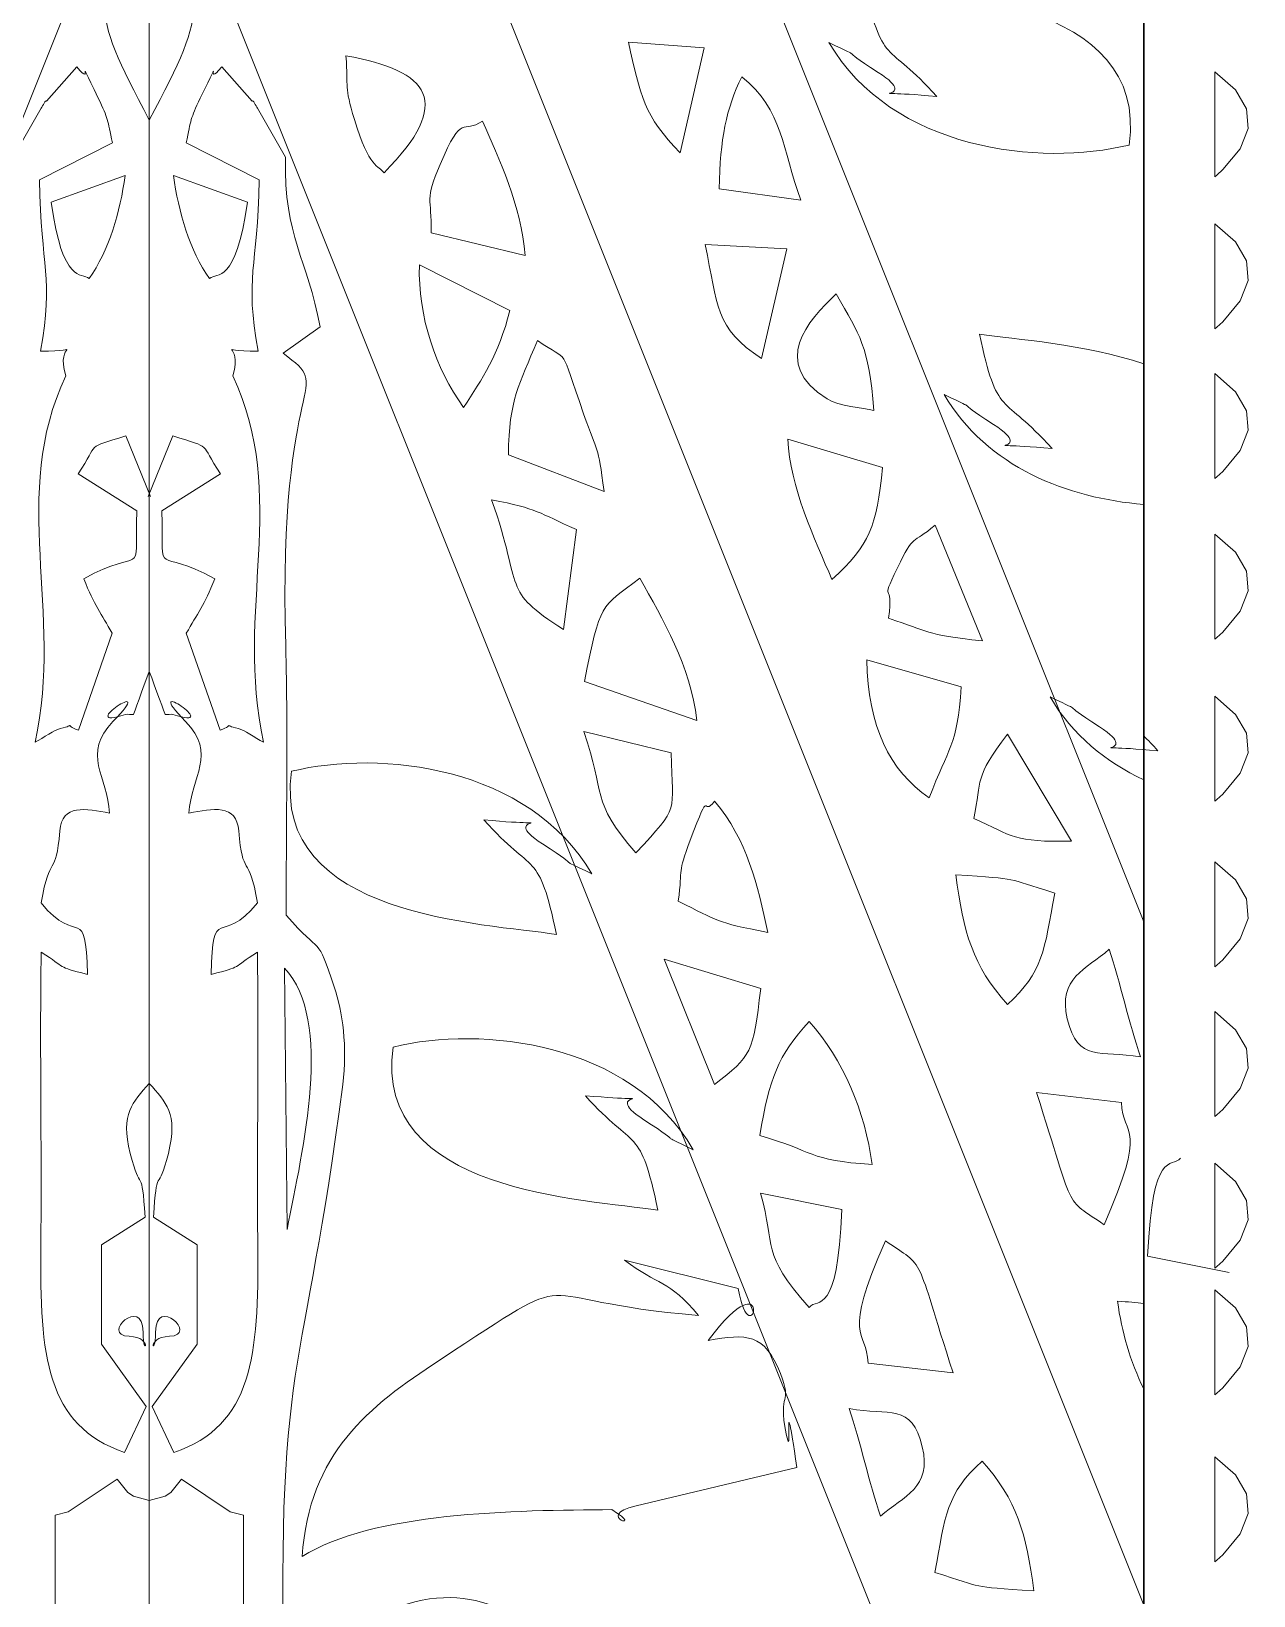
# Model space of a CAD drawing. Header units: inches. Extents: x 249 to 1192, y -18 to 440.
# Drawn here: x 613.251 to 613.974, y 264.683 to 265.608 of the extents above; entities that cross this region are included whole.
import ezdxf

# ---------------------------------------------------------------- set-up
doc = ezdxf.new("R2010")
doc.units = ezdxf.units.IN
doc.header["$MEASUREMENT"] = 0
doc.layers.add('ACP', color=15, linetype='Continuous', lineweight=15)
doc.layers.add('KACA', color=141, linetype='Continuous', lineweight=30)
doc.layers.add('KOLOM', color=5, linetype='Continuous')

# ---------------------------------------------------------------- blocks, each defined once
blk = doc.blocks.new('GORGA')
blk.add_lwpolyline([(366.59218, 151.19092), (367.59218, 151.19092), (367.59218, 149.19092), (366.59218, 149.19092)], close=True)
blk.add_lwpolyline([(366.59218, 151.19092), (367.59218, 151.19092), (367.59218, 149.19092), (366.59218, 149.19092)], close=True)
at = {"lineweight": 9}
for points in [[(367.55009, 150.12735), (367.53787, 150.11659), (367.53129, 150.10542), (367.53036, 150.09384), (367.53505, 150.08185), (367.54539, 150.06945), (367.54885, 150.06629), (367.55009, 150.06527), (367.55009, 150.06593), (367.55009, 150.07493), (367.55009, 150.10769), (367.55009, 150.12162), (367.55009, 150.12735)], [(367.55009, 150.12735), (367.53787, 150.11659), (367.53129, 150.10542), (367.53036, 150.09384), (367.53505, 150.08185), (367.54539, 150.06945), (367.54885, 150.06629), (367.55009, 150.06527), (367.55009, 150.06593), (367.55009, 150.07493), (367.55009, 150.10769), (367.55009, 150.12162), (367.55009, 150.12735)], [(367.55009, 150.03748), (367.53787, 150.02672), (367.53129, 150.01555), (367.53036, 150.00397), (367.53505, 149.99198), (367.54539, 149.97958), (367.54885, 149.97642), (367.55009, 149.97541), (367.55009, 149.97606), (367.55009, 149.98507), (367.55009, 150.01783), (367.55009, 150.03175), (367.55009, 150.03748)], [(367.55009, 150.03748), (367.53787, 150.02672), (367.53129, 150.01555), (367.53036, 150.00397), (367.53505, 149.99198), (367.54539, 149.97958), (367.54885, 149.97642), (367.55009, 149.97541), (367.55009, 149.97606), (367.55009, 149.98507), (367.55009, 150.01783), (367.55009, 150.03175), (367.55009, 150.03748)], [(367.55009, 149.94885), (367.53787, 149.93809), (367.53129, 149.92692), (367.53036, 149.91534), (367.53505, 149.90335), (367.54539, 149.89095), (367.54885, 149.88779), (367.55009, 149.88677), (367.55009, 149.88742), (367.55009, 149.89643), (367.55009, 149.92919), (367.55009, 149.94312), (367.55009, 149.94885)], [(367.55009, 149.94885), (367.53787, 149.93809), (367.53129, 149.92692), (367.53036, 149.91534), (367.53505, 149.90335), (367.54539, 149.89095), (367.54885, 149.88779), (367.55009, 149.88677), (367.55009, 149.88742), (367.55009, 149.89643), (367.55009, 149.92919), (367.55009, 149.94312), (367.55009, 149.94885)], [(367.55009, 149.85398), (367.53787, 149.84321), (367.53129, 149.83204), (367.53036, 149.82046), (367.53505, 149.80847), (367.54539, 149.79608), (367.54885, 149.79291), (367.55009, 149.7919), (367.55009, 149.79255), (367.55009, 149.80156), (367.55009, 149.83432), (367.55009, 149.84824), (367.55009, 149.85398)], [(367.55009, 149.85398), (367.53787, 149.84321), (367.53129, 149.83204), (367.53036, 149.82046), (367.53505, 149.80847), (367.54539, 149.79608), (367.54885, 149.79291), (367.55009, 149.7919), (367.55009, 149.79255), (367.55009, 149.80156), (367.55009, 149.83432), (367.55009, 149.84824), (367.55009, 149.85398)], [(367.55009, 149.75817), (367.53787, 149.74741), (367.53129, 149.73624), (367.53036, 149.72466), (367.53505, 149.71267), (367.54539, 149.70027), (367.54885, 149.69711), (367.55009, 149.69609), (367.55009, 149.69674), (367.55009, 149.70575), (367.55009, 149.73851), (367.55009, 149.75244), (367.55009, 149.75817)], [(367.55009, 149.75817), (367.53787, 149.74741), (367.53129, 149.73624), (367.53036, 149.72466), (367.53505, 149.71267), (367.54539, 149.70027), (367.54885, 149.69711), (367.55009, 149.69609), (367.55009, 149.69674), (367.55009, 149.70575), (367.55009, 149.73851), (367.55009, 149.75244), (367.55009, 149.75817)], [(367.55009, 149.66026), (367.53787, 149.6495), (367.53129, 149.63833), (367.53036, 149.62675), (367.53505, 149.61476), (367.54539, 149.60236), (367.54885, 149.5992), (367.55009, 149.59819), (367.55009, 149.59884), (367.55009, 149.60785), (367.55009, 149.64061), (367.55009, 149.65453), (367.55009, 149.66026)], [(367.55009, 149.66026), (367.53787, 149.6495), (367.53129, 149.63833), (367.53036, 149.62675), (367.53505, 149.61476), (367.54539, 149.60236), (367.54885, 149.5992), (367.55009, 149.59819), (367.55009, 149.59884), (367.55009, 149.60785), (367.55009, 149.64061), (367.55009, 149.65453), (367.55009, 149.66026)], [(367.55009, 149.57171), (367.53787, 149.56095), (367.53129, 149.54978), (367.53036, 149.5382), (367.53505, 149.52621), (367.54539, 149.51381), (367.54885, 149.51065), (367.55009, 149.50963), (367.55009, 149.51029), (367.55009, 149.5193), (367.55009, 149.55205), (367.55009, 149.56598), (367.55009, 149.57171)], [(367.55009, 149.57171), (367.53787, 149.56095), (367.53129, 149.54978), (367.53036, 149.5382), (367.53505, 149.52621), (367.54539, 149.51381), (367.54885, 149.51065), (367.55009, 149.50963), (367.55009, 149.51029), (367.55009, 149.5193), (367.55009, 149.55205), (367.55009, 149.56598), (367.55009, 149.57171)], [(367.55009, 149.48199), (367.53787, 149.47123), (367.53129, 149.46006), (367.53036, 149.44848), (367.53505, 149.43649), (367.54539, 149.42409), (367.54885, 149.42093), (367.55009, 149.41991), (367.55009, 149.42056), (367.55009, 149.42957), (367.55009, 149.46233), (367.55009, 149.47625), (367.55009, 149.48199)], [(367.55009, 149.48199), (367.53787, 149.47123), (367.53129, 149.46006), (367.53036, 149.44848), (367.53505, 149.43649), (367.54539, 149.42409), (367.54885, 149.42093), (367.55009, 149.41991), (367.55009, 149.42056), (367.55009, 149.42957), (367.55009, 149.46233), (367.55009, 149.47625), (367.55009, 149.48199)], [(367.55009, 149.40722), (367.53787, 149.39646), (367.53129, 149.38529), (367.53036, 149.37371), (367.53505, 149.36172), (367.54539, 149.34932), (367.54885, 149.34616), (367.55009, 149.34514), (367.55009, 149.34579), (367.55009, 149.3548), (367.55009, 149.38756), (367.55009, 149.40149), (367.55009, 149.40722)], [(367.55009, 149.40722), (367.53787, 149.39646), (367.53129, 149.38529), (367.53036, 149.37371), (367.53505, 149.36172), (367.54539, 149.34932), (367.54885, 149.34616), (367.55009, 149.34514), (367.55009, 149.34579), (367.55009, 149.3548), (367.55009, 149.38756), (367.55009, 149.40149), (367.55009, 149.40722)], [(367.55009, 149.30852), (367.53787, 149.29776), (367.53129, 149.28659), (367.53036, 149.27501), (367.53505, 149.26302), (367.54539, 149.25062), (367.54885, 149.24746), (367.55009, 149.24645), (367.55009, 149.2471), (367.55009, 149.25611), (367.55009, 149.28887), (367.55009, 149.30279), (367.55009, 149.30852)], [(367.55009, 149.30852), (367.53787, 149.29776), (367.53129, 149.28659), (367.53036, 149.27501), (367.53505, 149.26302), (367.54539, 149.25062), (367.54885, 149.24746), (367.55009, 149.24645), (367.55009, 149.2471), (367.55009, 149.25611), (367.55009, 149.28887), (367.55009, 149.30279), (367.55009, 149.30852)]]:
    blk.add_lwpolyline(points, close=True, dxfattribs=at)
blk = doc.blocks.new('GOTGAA')
for points in [[(0.01962, 2.46158), (1.01962, -0.03842), (0.01962, -0.03842), (0.01962, 2.46158)], [(0.01962, 2.05769), (0.79807, 0.11158), (0.01962, 0.11158)], [(0.08363, 1.87646), (0.10008, 1.8475)], [(0.02208, 1.22081), (0.04798, 1.20439), (0.04798, 1.14568), (0.0214, 1.10887), (0.03423, 1.08164)], [(0.01962, 1.05329), (0.02902, 1.05597), (0.0324, 1.05805), (0.03859, 1.06599), (0.06753, 1.04652), (0.07531, 1.0446)], [(0.07531, 1.0446), (0.07531, 0.846)]]:
    blk.add_lwpolyline(points)
for points in [[(0.01962, 2.00413), (0.05351, 1.93943), (0.05606, 1.93837), (0.01962, 1.86946)], [(0.01962, 1.86946), (0.05606, 1.93837), (0.05351, 1.93943), (0.01962, 2.00413)], [(0.06246, 1.90084), (0.05113, 1.88713), (0.0649, 1.91341), (0.04978, 1.88234)], [(0.04978, 1.88234), (0.0649, 1.91341), (0.05113, 1.88713), (0.06246, 1.90084)], [(0.08039, 1.88067), (0.08039, 1.88067), (0.06246, 1.90084), (0.06246, 1.90084)], [(0.06246, 1.90084), (0.06246, 1.90084), (0.08039, 1.88067), (0.08039, 1.88067)], [(0.04978, 1.88234), (0.04372, 1.86989), (0.04449, 1.86997), (0.04139, 1.8559)], [(0.04139, 1.8559), (0.04449, 1.86997), (0.04372, 1.86989), (0.04978, 1.88234)], [(0.08363, 1.87646), (0.0825, 1.87782), (0.08091, 1.88183), (0.08039, 1.88067)], [(0.08039, 1.88067), (0.08091, 1.88183), (0.0825, 1.87782), (0.08363, 1.87646)], [(0.04139, 1.8559), (0.04139, 1.8559), (0.08452, 1.83416), (0.08452, 1.83416)], [(0.08452, 1.83416), (0.08452, 1.83416), (0.04139, 1.8559), (0.04139, 1.8559)], [(0.05521, 1.77579), (0.04359, 1.79183), (0.03679, 1.8154), (0.03391, 1.8366)], [(0.03391, 1.8366), (0.03391, 1.8366), (0.07774, 1.82094), (0.07774, 1.82094)], [(0.07774, 1.82094), (0.07774, 1.82094), (0.03391, 1.8366), (0.03391, 1.8366)], [(0.03391, 1.8366), (0.03679, 1.8154), (0.04359, 1.79183), (0.05521, 1.77579)], [(0.08452, 1.83416), (0.08381, 1.78106), (0.0759, 1.77752), (0.08394, 1.73274)], [(0.08394, 1.73274), (0.0759, 1.77752), (0.08381, 1.78106), (0.08452, 1.83416)], [(0.07774, 1.82094), (0.07059, 1.77151), (0.05975, 1.77956), (0.05521, 1.77579)], [(0.05521, 1.77579), (0.05975, 1.77956), (0.07059, 1.77151), (0.07774, 1.82094)], [(0.08394, 1.73274), (0.05568, 1.73268), (0.07587, 1.73974), (0.06897, 1.71821)], [(0.06897, 1.71821), (0.07587, 1.73974), (0.05568, 1.73268), (0.08394, 1.73274)], [(0.06897, 1.71821), (0.10256, 1.64716), (0.07006, 1.57951), (0.08715, 1.50155)], [(0.08715, 1.50155), (0.07006, 1.57951), (0.10256, 1.64716), (0.06897, 1.71821)], [(0.03346, 1.68282), (0.03346, 1.68282), (0.01897, 1.64685), (0.01897, 1.64685)], [(0.01897, 1.64685), (0.01897, 1.64685), (0.03346, 1.68282), (0.03346, 1.68282)], [(0.06169, 1.66023), (0.04872, 1.67971), (0.05805, 1.67489), (0.03346, 1.68282)], [(0.03346, 1.68282), (0.05805, 1.67489), (0.04872, 1.67971), (0.06169, 1.66023)], [(0.02709, 1.63849), (0.02709, 1.63849), (0.06169, 1.66023), (0.06169, 1.66023)], [(0.06169, 1.66023), (0.06169, 1.66023), (0.02709, 1.63849), (0.02709, 1.63849)], [(0.05832, 1.59819), (0.02294, 1.61847), (0.02762, 1.59528), (0.02709, 1.63849)], [(0.02709, 1.63849), (0.02762, 1.59528), (0.02294, 1.61847), (0.05832, 1.59819)], [(0.04149, 1.56601), (0.04814, 1.5776), (0.0521, 1.58255), (0.05832, 1.59819)], [(0.05832, 1.59819), (0.0521, 1.58255), (0.04814, 1.5776), (0.04149, 1.56601)], [(0.06155, 1.50874), (0.06155, 1.50874), (0.04149, 1.56601), (0.04149, 1.56601)], [(0.04149, 1.56601), (0.04149, 1.56601), (0.06155, 1.50874), (0.06155, 1.50874)], [(0.03363, 1.51803), (0.06529, 1.50767), (0.01259, 1.54286), (0.04109, 1.51388)], [(0.04109, 1.51388), (0.01259, 1.54286), (0.06529, 1.50767), (0.03363, 1.51803)], [(0.01962, 1.54345), (0.02315, 1.53392), (0.02904, 1.51797), (0.02904, 1.51797)], [(0.02904, 1.51797), (0.02904, 1.51797), (0.02315, 1.53392), (0.01962, 1.54345)], [(0.02904, 1.51797), (0.02982, 1.51786), (0.03273, 1.51832), (0.03363, 1.51803)], [(0.03363, 1.51803), (0.03273, 1.51832), (0.02982, 1.51786), (0.02904, 1.51797)], [(0.04109, 1.51388), (0.05977, 1.49487), (0.04441, 1.48116), (0.04306, 1.45977)], [(0.04306, 1.45977), (0.04441, 1.48116), (0.05977, 1.49487), (0.04109, 1.51388)], [(0.07235, 1.50966), (0.0618, 1.51212), (0.07132, 1.51234), (0.06155, 1.50874)], [(0.06155, 1.50874), (0.07132, 1.51234), (0.0618, 1.51212), (0.07235, 1.50966)], [(0.08715, 1.50155), (0.08228, 1.50426), (0.07541, 1.50895), (0.07235, 1.50966)], [(0.07235, 1.50966), (0.07541, 1.50895), (0.08228, 1.50426), (0.08715, 1.50155)], [(0.04306, 1.45977), (0.05721, 1.4622), (0.07127, 1.46549), (0.07253, 1.44916)], [(0.07253, 1.44916), (0.07127, 1.46549), (0.05721, 1.4622), (0.04306, 1.45977)], [(0.07253, 1.44916), (0.07469, 1.42118), (0.07854, 1.43648), (0.08357, 1.40658)], [(0.08357, 1.40658), (0.07854, 1.43648), (0.07469, 1.42118), (0.07253, 1.44916)], [(0.08357, 1.40658), (0.06204, 1.37993), (0.05717, 1.40766), (0.05622, 1.36434)], [(0.05622, 1.36434), (0.05717, 1.40766), (0.06204, 1.37993), (0.08357, 1.40658)], [(0.05622, 1.36434), (0.07529, 1.36922), (0.068, 1.3677), (0.08355, 1.3775)], [(0.08355, 1.3775), (0.068, 1.3677), (0.07529, 1.36922), (0.05622, 1.36434)], [(0.08355, 1.3775), (0.08443, 1.31982), (0.08318, 1.26154), (0.08376, 1.20375)], [(0.08376, 1.20375), (0.08318, 1.26154), (0.08443, 1.31982), (0.08355, 1.3775)], [(0.03089, 1.25849), (0.03682, 1.28245), (0.02947, 1.28853), (0.01962, 1.29989)], [(0.01962, 1.29989), (0.02947, 1.28853), (0.03682, 1.28245), (0.03089, 1.25849)], [(0.02208, 1.22081), (0.02401, 1.25197), (0.02487, 1.23416), (0.03089, 1.25849)], [(0.03089, 1.25849), (0.02487, 1.23416), (0.02401, 1.25197), (0.02208, 1.22081)], [(0.08376, 1.20375), (0.08441, 1.13864), (0.08076, 1.09788), (0.03423, 1.08164)], [(0.03423, 1.08164), (0.08076, 1.09788), (0.08441, 1.13864), (0.08376, 1.20375)], [(0.02334, 1.15293), (0.02325, 1.17483), (0.04916, 1.151), (0.03149, 1.15038)], [(0.03149, 1.15038), (0.01669, 1.14986), (0.02341, 1.13642), (0.02334, 1.15293)]]:
    blk.add_open_spline(points, degree=3)
blk = doc.blocks.new('tampak depan')
at = {"layer": 'ACP'}
for points in [[(699.59869, 339.50677), (699.01064, 340.97691), (699.59869, 340.97691)], [(699.01064, 340.97691), (699.59869, 339.50677)], [(699.59869, 338.47691), (699.01064, 338.47691), (699.01064, 340.97691)], [(699.59869, 339.91066), (699.23219, 340.82691), (699.59869, 340.82691)], [(699.01064, 340.57302), (699.59869, 339.10289)], [(699.07465, 340.39179), (699.09109, 340.36283)], [(699.0131, 339.73614), (699.039, 339.71972), (699.039, 339.66101), (699.01242, 339.6242), (699.02524, 339.59697)], [(699.01064, 339.56863), (699.02004, 339.5713), (699.02342, 339.57338), (699.02961, 339.58132), (699.05854, 339.56185), (699.06632, 339.55993)], [(699.06632, 339.55993), (699.06632, 339.36133)]]:
    blk.add_lwpolyline(points, dxfattribs=at)
for points in [[(699.01064, 340.51946), (699.04453, 340.45476), (699.04708, 340.4537), (699.01064, 340.3848)], [(699.01064, 340.3848), (699.04708, 340.4537), (699.04453, 340.45476), (699.01064, 340.51946)], [(699.05347, 340.41618), (699.04215, 340.40246), (699.05591, 340.42874), (699.04079, 340.39767)], [(699.04079, 340.39767), (699.05591, 340.42874), (699.04215, 340.40246), (699.05347, 340.41618)], [(699.32452, 340.36542), (699.30345, 340.38684), (699.30078, 340.39958), (699.29403, 340.43085)], [(699.29403, 340.43085), (699.29403, 340.43085), (699.33878, 340.42754), (699.33878, 340.42754)], [(699.33878, 340.42754), (699.33878, 340.42754), (699.29403, 340.43085), (699.29403, 340.43085)], [(699.29403, 340.43085), (699.30078, 340.39958), (699.30345, 340.38684), (699.32452, 340.36542)], [(699.33878, 340.42754), (699.33878, 340.42754), (699.32452, 340.36542), (699.32452, 340.36542)], [(699.32452, 340.36542), (699.32452, 340.36542), (699.33878, 340.42754), (699.33878, 340.42754)], [(699.13193, 340.38508), (699.12574, 340.40572), (699.12835, 340.40266), (699.12694, 340.42275)], [(699.12694, 340.42275), (699.12835, 340.40266), (699.12574, 340.40572), (699.13193, 340.38508)], [(699.12694, 340.42275), (699.17667, 340.41401), (699.19089, 340.39538), (699.14945, 340.35361)], [(699.14945, 340.35361), (699.19089, 340.39538), (699.17667, 340.41401), (699.12694, 340.42275)], [(699.07141, 340.396), (699.07141, 340.396), (699.05347, 340.41618), (699.05347, 340.41618)], [(699.05347, 340.41618), (699.05347, 340.41618), (699.07141, 340.396), (699.07141, 340.396)], [(699.34762, 340.34416), (699.34827, 340.37389), (699.35167, 340.39111), (699.36102, 340.41034)], [(699.36102, 340.41034), (699.35167, 340.39111), (699.34827, 340.37389), (699.34762, 340.34416)], [(699.36102, 340.41034), (699.38555, 340.39053), (699.38477, 340.36781), (699.396, 340.33743)], [(699.396, 340.33743), (699.38477, 340.36781), (699.38555, 340.39053), (699.36102, 340.41034)], [(699.04079, 340.39767), (699.03474, 340.38522), (699.0355, 340.3853), (699.03241, 340.37123)], [(699.03241, 340.37123), (699.0355, 340.3853), (699.03474, 340.38522), (699.04079, 340.39767)], [(699.07465, 340.39179), (699.07352, 340.39315), (699.07193, 340.39716), (699.07141, 340.396)], [(699.07141, 340.396), (699.07193, 340.39716), (699.07352, 340.39315), (699.07465, 340.39179)], [(699.14945, 340.35361), (699.14618, 340.35801), (699.14069, 340.35587), (699.13193, 340.38508)], [(699.13193, 340.38508), (699.14069, 340.35587), (699.14618, 340.35801), (699.14945, 340.35361)], [(699.18262, 340.35851), (699.19593, 340.38983), (699.19565, 340.37637), (699.20774, 340.38406)], [(699.20774, 340.38406), (699.19565, 340.37637), (699.19593, 340.38983), (699.18262, 340.35851)], [(699.20774, 340.38406), (699.21746, 340.36207), (699.23053, 340.33426), (699.23298, 340.30476)], [(699.23298, 340.30476), (699.23053, 340.33426), (699.21746, 340.36207), (699.20774, 340.38406)], [(699.03241, 340.37123), (699.03241, 340.37123), (699.07554, 340.34949), (699.07554, 340.34949)], [(699.07554, 340.34949), (699.07554, 340.34949), (699.03241, 340.37123), (699.03241, 340.37123)], [(699.11166, 340.26253), (699.10421, 340.30321), (699.09023, 340.31494), (699.09109, 340.36283)], [(699.09109, 340.36283), (699.09023, 340.31494), (699.10421, 340.30321), (699.11166, 340.26253)], [(699.17734, 340.31813), (699.17763, 340.33975), (699.17339, 340.33681), (699.18262, 340.35851)], [(699.18262, 340.35851), (699.17339, 340.33681), (699.17763, 340.33975), (699.17734, 340.31813)], [(699.04622, 340.29112), (699.03461, 340.30716), (699.02781, 340.33073), (699.02493, 340.35194)], [(699.02493, 340.35194), (699.02493, 340.35194), (699.06876, 340.33627), (699.06876, 340.33627)], [(699.06876, 340.33627), (699.06876, 340.33627), (699.02493, 340.35194), (699.02493, 340.35194)], [(699.02493, 340.35194), (699.02781, 340.33073), (699.03461, 340.30716), (699.04622, 340.29112)], [(699.07554, 340.34949), (699.07482, 340.29639), (699.06692, 340.29286), (699.07496, 340.24807)], [(699.07496, 340.24807), (699.06692, 340.29286), (699.07482, 340.29639), (699.07554, 340.34949)], [(699.396, 340.33743), (699.396, 340.33743), (699.34762, 340.34416), (699.34762, 340.34416)], [(699.34762, 340.34416), (699.34762, 340.34416), (699.396, 340.33743), (699.396, 340.33743)], [(699.06876, 340.33627), (699.06161, 340.28685), (699.05077, 340.29489), (699.04622, 340.29112)], [(699.04622, 340.29112), (699.05077, 340.29489), (699.06161, 340.28685), (699.06876, 340.33627)], [(699.23298, 340.30476), (699.23298, 340.30476), (699.17734, 340.31813), (699.17734, 340.31813)], [(699.17734, 340.31813), (699.17734, 340.31813), (699.23298, 340.30476), (699.23298, 340.30476)], [(699.37276, 340.24376), (699.34495, 340.26167), (699.3468, 340.27536), (699.33935, 340.31117)], [(699.33935, 340.31117), (699.33935, 340.31117), (699.38769, 340.30873), (699.38769, 340.30873)], [(699.38769, 340.30873), (699.38769, 340.30873), (699.33935, 340.31117), (699.33935, 340.31117)], [(699.33935, 340.31117), (699.3468, 340.27536), (699.34495, 340.26167), (699.37276, 340.24376)], [(699.38769, 340.30873), (699.38769, 340.30873), (699.37276, 340.24376), (699.37276, 340.24376)], [(699.37276, 340.24376), (699.37276, 340.24376), (699.38769, 340.30873), (699.38769, 340.30873)], [(699.19651, 340.21481), (699.17978, 340.23826), (699.16956, 340.26833), (699.17034, 340.29925)], [(699.17034, 340.29925), (699.16956, 340.26833), (699.17978, 340.23826), (699.19651, 340.21481)], [(699.17034, 340.29925), (699.17034, 340.29925), (699.22386, 340.27213), (699.22386, 340.27213)], [(699.22386, 340.27213), (699.22386, 340.27213), (699.17034, 340.29925), (699.17034, 340.29925)], [(699.41142, 340.21992), (699.37766, 340.2411), (699.40002, 340.26626), (699.41691, 340.28197)], [(699.41691, 340.28197), (699.40002, 340.26626), (699.37766, 340.2411), (699.41142, 340.21992)], [(699.41691, 340.28197), (699.43113, 340.25702), (699.43574, 340.25197), (699.4392, 340.21309)], [(699.4392, 340.21309), (699.43574, 340.25197), (699.43113, 340.25702), (699.41691, 340.28197)], [(699.22386, 340.27213), (699.21706, 340.24563), (699.20768, 340.23217), (699.19651, 340.21481)], [(699.19651, 340.21481), (699.20768, 340.23217), (699.21706, 340.24563), (699.22386, 340.27213)], [(699.08973, 340.24687), (699.08973, 340.24687), (699.11166, 340.26253), (699.11166, 340.26253)], [(699.11166, 340.26253), (699.11166, 340.26253), (699.08973, 340.24687), (699.08973, 340.24687)], [(699.07496, 340.24807), (699.04669, 340.24802), (699.06689, 340.25507), (699.05998, 340.23354)], [(699.05998, 340.23354), (699.06689, 340.25507), (699.04669, 340.24802), (699.07496, 340.24807)], [(699.22302, 340.18681), (699.22338, 340.22013), (699.22933, 340.22802), (699.24019, 340.25441)], [(699.24019, 340.25441), (699.22933, 340.22802), (699.22338, 340.22013), (699.22302, 340.18681)], [(699.24019, 340.25441), (699.25999, 340.24054), (699.25265, 340.25347), (699.26748, 340.21112)], [(699.26748, 340.21112), (699.25265, 340.25347), (699.25999, 340.24054), (699.24019, 340.25441)], [(699.09129, 340.0741), (699.08664, 340.24169), (699.12192, 340.22348), (699.08973, 340.24687)], [(699.08973, 340.24687), (699.12192, 340.22348), (699.08664, 340.24169), (699.09129, 340.0741)], [(699.05998, 340.23354), (699.09357, 340.16249), (699.06108, 340.09485), (699.07817, 340.01689)], [(699.07817, 340.01689), (699.06108, 340.09485), (699.09357, 340.16249), (699.05998, 340.23354)], [(699.4392, 340.21309), (699.4324, 340.21492), (699.41868, 340.21535), (699.41142, 340.21992)], [(699.41142, 340.21992), (699.41868, 340.21535), (699.4324, 340.21492), (699.4392, 340.21309)], [(699.26748, 340.21112), (699.27625, 340.1861), (699.27567, 340.19451), (699.27961, 340.16518)], [(699.27961, 340.16518), (699.27567, 340.19451), (699.27625, 340.1861), (699.26748, 340.21112)], [(699.02448, 340.19815), (699.02448, 340.19815), (699.00999, 340.16218), (699.00999, 340.16218)], [(699.00999, 340.16218), (699.00999, 340.16218), (699.02448, 340.19815), (699.02448, 340.19815)], [(699.05271, 340.17556), (699.03974, 340.19504), (699.04906, 340.19022), (699.02448, 340.19815)], [(699.02448, 340.19815), (699.04906, 340.19022), (699.03974, 340.19504), (699.05271, 340.17556)], [(699.4143, 340.11312), (699.40446, 340.13668), (699.38911, 340.1683), (699.38826, 340.19615)], [(699.38826, 340.19615), (699.38826, 340.19615), (699.44432, 340.17933), (699.44432, 340.17933)], [(699.44432, 340.17933), (699.44432, 340.17933), (699.38826, 340.19615), (699.38826, 340.19615)], [(699.38826, 340.19615), (699.38911, 340.1683), (699.40446, 340.13668), (699.4143, 340.11312)], [(699.27961, 340.16518), (699.27961, 340.16518), (699.22302, 340.18681), (699.22302, 340.18681)], [(699.22302, 340.18681), (699.22302, 340.18681), (699.27961, 340.16518), (699.27961, 340.16518)], [(699.44432, 340.17933), (699.44041, 340.14405), (699.43713, 340.134), (699.4143, 340.11312)], [(699.4143, 340.11312), (699.43713, 340.134), (699.44041, 340.14405), (699.44432, 340.17933)], [(699.01811, 340.15382), (699.01811, 340.15382), (699.05271, 340.17556), (699.05271, 340.17556)], [(699.05271, 340.17556), (699.05271, 340.17556), (699.01811, 340.15382), (699.01811, 340.15382)], [(699.21302, 340.1603), (699.241, 340.15491), (699.24026, 340.15271), (699.26328, 340.14273)], [(699.25566, 340.08349), (699.21806, 340.10786), (699.23238, 340.10568), (699.21302, 340.1603)], [(699.21302, 340.1603), (699.23238, 340.10568), (699.21806, 340.10786), (699.25566, 340.08349)], [(699.26328, 340.14273), (699.24026, 340.15271), (699.241, 340.15491), (699.21302, 340.1603)], [(699.04933, 340.11352), (699.01395, 340.13381), (699.01864, 340.11061), (699.01811, 340.15382)], [(699.01811, 340.15382), (699.01864, 340.11061), (699.01395, 340.13381), (699.04933, 340.11352)], [(699.26328, 340.14273), (699.26328, 340.14273), (699.25566, 340.08349), (699.25566, 340.08349)], [(699.25566, 340.08349), (699.25566, 340.08349), (699.26328, 340.14273), (699.26328, 340.14273)], [(699.47531, 340.14526), (699.46145, 340.13324), (699.46303, 340.14093), (699.45305, 340.12002)], [(699.50327, 340.07681), (699.50327, 340.07681), (699.47531, 340.14526), (699.47531, 340.14526)], [(699.03251, 340.08135), (699.03916, 340.09293), (699.04312, 340.09788), (699.04933, 340.11352)], [(699.04933, 340.11352), (699.04312, 340.09788), (699.03916, 340.09293), (699.03251, 340.08135)], [(699.26792, 340.05284), (699.27762, 340.10033), (699.27684, 340.09578), (699.3007, 340.114)], [(699.3007, 340.114), (699.27684, 340.09578), (699.27762, 340.10033), (699.26792, 340.05284)], [(699.3007, 340.114), (699.31428, 340.0897), (699.33062, 340.06222), (699.33452, 340.02982)], [(699.33452, 340.02982), (699.33062, 340.06222), (699.31428, 340.0897), (699.3007, 340.114)], [(699.44776, 340.09021), (699.45144, 340.11439), (699.4419, 340.09669), (699.45305, 340.12002)], [(699.45305, 340.12002), (699.4419, 340.09669), (699.45144, 340.11439), (699.44776, 340.09021)], [(699.44776, 340.09021), (699.47245, 340.08219), (699.46805, 340.08084), (699.50327, 340.07681)], [(699.05256, 340.02408), (699.05256, 340.02408), (699.03251, 340.08135), (699.03251, 340.08135)], [(699.03251, 340.08135), (699.03251, 340.08135), (699.05256, 340.02408), (699.05256, 340.02408)], [(699.09167, 339.91466), (699.0914, 339.96775), (699.09276, 340.02097), (699.09129, 340.0741)], [(699.09129, 340.0741), (699.09276, 340.02097), (699.0914, 339.96775), (699.09167, 339.91466)], [(699.02464, 340.03336), (699.05631, 340.023), (699.00361, 340.0582), (699.0321, 340.02922)], [(699.0321, 340.02922), (699.00361, 340.0582), (699.05631, 340.023), (699.02464, 340.03336)], [(699.01064, 340.05879), (699.01416, 340.04925), (699.02006, 340.03331), (699.02006, 340.03331)], [(699.02006, 340.03331), (699.02006, 340.03331), (699.01416, 340.04925), (699.01064, 340.05879)], [(699.47183, 339.98405), (699.44829, 340.00034), (699.43557, 340.02639), (699.43492, 340.06566)], [(699.49074, 340.04962), (699.49074, 340.04962), (699.43492, 340.06566), (699.43492, 340.06566)], [(699.43492, 340.06566), (699.43557, 340.02639), (699.44829, 340.00034), (699.47183, 339.98405)], [(699.33452, 340.02982), (699.33452, 340.02982), (699.26792, 340.05284), (699.26792, 340.05284)], [(699.26792, 340.05284), (699.26792, 340.05284), (699.33452, 340.02982), (699.33452, 340.02982)], [(699.47183, 339.98405), (699.48339, 340.01466), (699.48833, 340.01375), (699.49074, 340.04962)], [(699.02006, 340.03331), (699.02084, 340.03319), (699.02375, 340.03366), (699.02464, 340.03336)], [(699.02464, 340.03336), (699.02375, 340.03366), (699.02084, 340.03319), (699.02006, 340.03331)], [(699.0321, 340.02922), (699.05079, 340.01021), (699.03543, 339.9965), (699.03408, 339.9751)], [(699.03408, 339.9751), (699.03543, 339.9965), (699.05079, 340.01021), (699.0321, 340.02922)], [(699.06337, 340.02499), (699.05281, 340.02745), (699.06234, 340.02767), (699.05256, 340.02408)], [(699.05256, 340.02408), (699.06234, 340.02767), (699.05281, 340.02745), (699.06337, 340.02499)], [(699.07817, 340.01689), (699.0733, 340.01959), (699.06642, 340.02428), (699.06337, 340.02499)], [(699.06337, 340.02499), (699.06642, 340.02428), (699.0733, 340.01959), (699.07817, 340.01689)], [(699.26768, 340.02323), (699.26768, 340.02323), (699.31923, 340.01066), (699.31923, 340.01066)], [(699.29841, 339.95152), (699.27077, 339.98341), (699.28071, 339.98556), (699.26768, 340.02323)], [(699.26768, 340.02323), (699.28071, 339.98556), (699.27077, 339.98341), (699.29841, 339.95152)], [(699.31923, 340.01066), (699.31923, 340.01066), (699.26768, 340.02323), (699.26768, 340.02323)], [(699.51805, 340.02164), (699.49814, 339.99538), (699.50306, 339.99545), (699.4982, 339.97187)], [(699.55599, 339.95848), (699.55599, 339.95848), (699.51805, 340.02164), (699.51805, 340.02164)], [(699.31923, 340.01066), (699.31985, 339.97421), (699.32495, 339.98012), (699.29841, 339.95152)], [(699.29841, 339.95152), (699.32495, 339.98012), (699.31985, 339.97421), (699.31923, 340.01066)], [(699.33053, 339.95903), (699.34337, 339.9931), (699.33685, 339.97162), (699.34496, 339.98218)], [(699.34496, 339.98218), (699.33685, 339.97162), (699.34337, 339.9931), (699.33053, 339.95903)], [(699.03408, 339.9751), (699.04822, 339.97754), (699.06228, 339.98082), (699.06354, 339.9645)], [(699.06354, 339.9645), (699.06228, 339.98082), (699.04822, 339.97754), (699.03408, 339.9751)], [(699.34496, 339.98218), (699.36427, 339.95896), (699.37031, 339.93291), (699.37645, 339.9045)], [(699.37645, 339.9045), (699.37031, 339.93291), (699.36427, 339.95896), (699.34496, 339.98218)], [(699.4982, 339.97187), (699.52129, 339.96145), (699.52188, 339.95772), (699.55599, 339.95848)], [(699.06354, 339.9645), (699.0657, 339.93651), (699.06956, 339.95181), (699.07459, 339.92191)], [(699.07459, 339.92191), (699.06956, 339.95181), (699.0657, 339.93651), (699.06354, 339.9645)], [(699.32343, 339.9229), (699.32636, 339.94444), (699.32254, 339.93785), (699.33053, 339.95903)], [(699.33053, 339.95903), (699.32254, 339.93785), (699.32636, 339.94444), (699.32343, 339.9229)], [(699.54612, 339.92772), (699.51497, 339.93728), (699.52744, 339.93566), (699.48754, 339.93863)], [(699.48754, 339.93863), (699.49208, 339.90435), (699.49743, 339.88504), (699.51805, 339.86195)], [(699.07459, 339.92191), (699.05305, 339.89526), (699.04818, 339.92299), (699.04724, 339.87967)], [(699.04724, 339.87967), (699.04818, 339.92299), (699.05305, 339.89526), (699.07459, 339.92191)], [(699.37645, 339.9045), (699.34477, 339.91053), (699.3479, 339.91116), (699.32343, 339.9229)], [(699.32343, 339.9229), (699.3479, 339.91116), (699.34477, 339.91053), (699.37645, 339.9045)], [(699.51805, 339.86195), (699.53953, 339.88119), (699.53976, 339.89385), (699.54612, 339.92772)], [(699.11999, 339.87228), (699.10955, 339.90418), (699.1128, 339.88999), (699.09167, 339.91466)], [(699.09167, 339.91466), (699.1128, 339.88999), (699.10955, 339.90418), (699.11999, 339.87228)], [(699.04724, 339.87967), (699.06631, 339.88455), (699.05902, 339.88303), (699.07456, 339.89283)], [(699.07456, 339.89283), (699.05902, 339.88303), (699.06631, 339.88455), (699.04724, 339.87967)], [(699.07456, 339.89283), (699.07545, 339.83515), (699.0742, 339.77688), (699.07478, 339.71909)], [(699.07478, 339.71909), (699.0742, 339.77688), (699.07545, 339.83515), (699.07456, 339.89283)], [(699.5782, 339.89451), (699.56467, 339.88243), (699.54771, 339.87781), (699.55352, 339.85347)], [(699.59681, 339.83085), (699.59013, 339.85023), (699.58486, 339.87516), (699.5782, 339.89451)], [(699.09208, 339.72881), (699.09208, 339.72881), (699.09066, 339.88346), (699.09066, 339.88346)], [(699.09066, 339.88346), (699.11962, 339.85191), (699.10161, 339.77714), (699.09208, 339.72881)], [(699.09208, 339.72881), (699.10161, 339.77714), (699.11962, 339.85191), (699.09066, 339.88346)], [(699.09066, 339.88346), (699.09066, 339.88346), (699.09208, 339.72881), (699.09208, 339.72881)], [(699.31509, 339.88872), (699.31509, 339.88872), (699.3722, 339.87129), (699.3722, 339.87129)], [(699.34481, 339.81453), (699.34481, 339.81453), (699.31509, 339.88872), (699.31509, 339.88872)], [(699.31509, 339.88872), (699.31509, 339.88872), (699.34481, 339.81453), (699.34481, 339.81453)], [(699.3722, 339.87129), (699.3722, 339.87129), (699.31509, 339.88872), (699.31509, 339.88872)], [(699.125, 339.8145), (699.1279, 339.83731), (699.12488, 339.85737), (699.11999, 339.87228)], [(699.11999, 339.87228), (699.12488, 339.85737), (699.1279, 339.83731), (699.125, 339.8145)], [(699.3722, 339.87129), (699.36764, 339.83294), (699.36699, 339.83162), (699.34481, 339.81453)], [(699.34481, 339.81453), (699.36699, 339.83162), (699.36764, 339.83294), (699.3722, 339.87129)], [(699.37172, 339.78434), (699.37735, 339.81847), (699.38234, 339.8314), (699.40082, 339.85189)], [(699.40082, 339.85189), (699.38234, 339.8314), (699.37735, 339.81847), (699.37172, 339.78434)], [(699.40082, 339.85189), (699.42108, 339.82904), (699.43394, 339.79885), (699.43802, 339.76739)], [(699.43802, 339.76739), (699.43394, 339.79885), (699.42108, 339.82904), (699.40082, 339.85189)], [(699.55352, 339.85347), (699.55979, 339.82719), (699.57289, 339.83514), (699.59681, 339.83085)], [(699.02191, 339.77382), (699.02784, 339.79778), (699.02048, 339.80386), (699.01064, 339.81522)], [(699.01064, 339.81522), (699.02048, 339.80386), (699.02784, 339.79778), (699.02191, 339.77382)], [(699.09112, 339.4368), (699.08412, 339.65837), (699.10247, 339.63685), (699.125, 339.8145)], [(699.125, 339.8145), (699.10247, 339.63685), (699.08412, 339.65837), (699.09112, 339.4368)], [(699.58548, 339.804), (699.58548, 339.804), (699.53529, 339.80978), (699.53529, 339.80978)], [(699.53529, 339.80978), (699.5584, 339.73822), (699.55098, 339.7481), (699.57529, 339.73171)], [(699.57529, 339.73171), (699.60147, 339.79091), (699.58652, 339.78316), (699.58548, 339.804)], [(699.43802, 339.76739), (699.4001, 339.76951), (699.40379, 339.77547), (699.37172, 339.78434)], [(699.37172, 339.78434), (699.40379, 339.77547), (699.4001, 339.76951), (699.43802, 339.76739)], [(699.0131, 339.73614), (699.01503, 339.76731), (699.01589, 339.74949), (699.02191, 339.77382)], [(699.02191, 339.77382), (699.01589, 339.74949), (699.01503, 339.76731), (699.0131, 339.73614)], [(699.62046, 339.77104), (699.61514, 339.76478), (699.60388, 339.77768), (699.60103, 339.71314)], [(699.40082, 339.68279), (699.37154, 339.71593), (699.38146, 339.7177), (699.37212, 339.75041)], [(699.37212, 339.75041), (699.38146, 339.7177), (699.37154, 339.71593), (699.40082, 339.68279)], [(699.37212, 339.75041), (699.37212, 339.75041), (699.42024, 339.74069), (699.42024, 339.74069)], [(699.42024, 339.74069), (699.42024, 339.74069), (699.37212, 339.75041), (699.37212, 339.75041)], [(699.42024, 339.74069), (699.4174, 339.67615), (699.40614, 339.68905), (699.40082, 339.68279)], [(699.40082, 339.68279), (699.40614, 339.68905), (699.4174, 339.67615), (699.42024, 339.74069)], [(699.07478, 339.71909), (699.07542, 339.65397), (699.07178, 339.61321), (699.02524, 339.59697)], [(699.02524, 339.59697), (699.07178, 339.61321), (699.07542, 339.65397), (699.07478, 339.71909)], [(699.43579, 339.64983), (699.43476, 339.67066), (699.4198, 339.66292), (699.44598, 339.72212)], [(699.44598, 339.72212), (699.4198, 339.66292), (699.43476, 339.67066), (699.43579, 339.64983)], [(699.48598, 339.64404), (699.46287, 339.7156), (699.47029, 339.70572), (699.44598, 339.72212)], [(699.60103, 339.71314), (699.60103, 339.71314), (699.64915, 339.70341), (699.64915, 339.70341)], [(699.01436, 339.66826), (699.01427, 339.69016), (699.04018, 339.66633), (699.02251, 339.66571)], [(699.59869, 339.68511), (699.59441, 339.68564), (699.58938, 339.68609), (699.58325, 339.68643)], [(699.58325, 339.68643), (699.5856, 339.66838), (699.59083, 339.65075), (699.59869, 339.63468)], [(699.02251, 339.66571), (699.00771, 339.66519), (699.01442, 339.65175), (699.01436, 339.66826)], [(699.43579, 339.64983), (699.43579, 339.64983), (699.48598, 339.64404), (699.48598, 339.64404)], [(699.42446, 339.62298), (699.44838, 339.61868), (699.46148, 339.62663), (699.46775, 339.60035)], [(699.46775, 339.60035), (699.46148, 339.62663), (699.44838, 339.61868), (699.42446, 339.62298)], [(699.44308, 339.55931), (699.43641, 339.57866), (699.43114, 339.6036), (699.42446, 339.62298)], [(699.42446, 339.62298), (699.43114, 339.6036), (699.43641, 339.57866), (699.44308, 339.55931)], [(699.46775, 339.60035), (699.47357, 339.57602), (699.4566, 339.57139), (699.44308, 339.55931)], [(699.44308, 339.55931), (699.4566, 339.57139), (699.47357, 339.57602), (699.46775, 339.60035)], [(699.50323, 339.59187), (699.48175, 339.57264), (699.48151, 339.55997), (699.47515, 339.5261)], [(699.53373, 339.51519), (699.5292, 339.54948), (699.52384, 339.56878), (699.50323, 339.59187)], [(699.25569, 339.48011), (699.22521, 339.5031), (699.19561, 339.52741), (699.13791, 339.49699)], [(699.13791, 339.49699), (699.19561, 339.52741), (699.22521, 339.5031), (699.25569, 339.48011)], [(699.47515, 339.5261), (699.5063, 339.51654), (699.49384, 339.51816), (699.53373, 339.51519)]]:
    blk.add_open_spline(points, degree=3, dxfattribs=at)
for points, knots in [([(699.47627, 340.39877), (699.42088, 340.40361), (699.47049, 340.39447), (699.44171, 340.41297), (699.44171, 340.41297), (699.41463, 340.43039), (699.43677, 340.41886), (699.41249, 340.43069), (699.41249, 340.43069), (699.44994, 340.36686), (699.53757, 340.35719), (699.59007, 340.36999), (699.59007, 340.36999), (699.60215, 340.45643), (699.47629, 340.45975), (699.43345, 340.46644), (699.43345, 340.46644), (699.44387, 340.41619), (699.44684, 340.43171), (699.47627, 340.39877)], [0, 0, 0, 0, 0.166667, 0.166667, 0.166667, 0.166667, 0.333333, 0.333333, 0.333333, 0.333333, 0.5, 0.5, 0.5, 0.5, 0.666667, 0.666667, 0.666667, 0.666667, 1, 1, 1, 1]), ([(699.59869, 340.24061), (699.56377, 340.25253), (699.52269, 340.255), (699.50165, 340.25828), (699.50165, 340.25828), (699.51207, 340.20803), (699.51504, 340.22356), (699.54447, 340.19061), (699.48908, 340.19545), (699.53869, 340.18631), (699.50991, 340.20481), (699.50991, 340.20481), (699.48283, 340.22223), (699.50497, 340.2107), (699.48069, 340.22253), (699.48069, 340.22253), (699.50593, 340.1795), (699.55398, 340.16109), (699.59869, 340.15757)], [0.5847919, 0.5847919, 0.5847919, 0.5847919, 0.6666667, 0.6666667, 0.6666667, 0.6666667, 1, 1, 1, 1.1666667, 1.1666667, 1.1666667, 1.1666667, 1.3333333, 1.3333333, 1.3333333, 1.3333333, 1.4456773, 1.4456773, 1.4456773, 1.4456773]), ([(699.59869, 340.02076), (699.60123, 340.01825), (699.60401, 340.01534), (699.60708, 340.01191), (699.55168, 340.01675), (699.60129, 340.0076), (699.57252, 340.02611), (699.57252, 340.02611), (699.54544, 340.04353), (699.56758, 340.032), (699.54329, 340.04382), (699.54329, 340.04382), (699.55666, 340.02104), (699.57642, 340.00516), (699.59869, 339.99474)], [0.9652348, 0.9652348, 0.9652348, 0.9652348, 1, 1, 1, 1.1666667, 1.1666667, 1.1666667, 1.1666667, 1.3333333, 1.3333333, 1.3333333, 1.3333333, 1.3928199, 1.3928199, 1.3928199, 1.3928199]), ([(699.20856, 339.971), (699.26395, 339.96616), (699.21435, 339.97531), (699.24312, 339.9568), (699.24312, 339.9568), (699.2702, 339.93938), (699.24806, 339.95091), (699.27235, 339.93909), (699.27235, 339.93909), (699.23489, 340.00291), (699.14726, 340.01259), (699.09477, 339.99978), (699.09477, 339.99978), (699.08268, 339.91334), (699.20854, 339.91002), (699.25139, 339.90333), (699.25139, 339.90333), (699.24096, 339.95359), (699.23799, 339.93806), (699.20856, 339.971)], [0, 0, 0, 0, 0.166667, 0.166667, 0.166667, 0.166667, 0.333333, 0.333333, 0.333333, 0.333333, 0.5, 0.5, 0.5, 0.5, 0.666667, 0.666667, 0.666667, 0.666667, 1, 1, 1, 1]), ([(699.26856, 339.80797), (699.32396, 339.80313), (699.27435, 339.81227), (699.30312, 339.79377), (699.30312, 339.79377), (699.3302, 339.77635), (699.30806, 339.78788), (699.33235, 339.77605), (699.33235, 339.77605), (699.29489, 339.83988), (699.20726, 339.84955), (699.15477, 339.83674), (699.15477, 339.83674), (699.14269, 339.7503), (699.26855, 339.74698), (699.31139, 339.7403), (699.31139, 339.7403), (699.30097, 339.79055), (699.298, 339.77502), (699.26856, 339.80797)], [0, 0, 0, 0, 0.166667, 0.166667, 0.166667, 0.166667, 0.333333, 0.333333, 0.333333, 0.333333, 0.5, 0.5, 0.5, 0.5, 0.666667, 0.666667, 0.666667, 0.666667, 1, 1, 1, 1]), ([(699.39366, 339.58824), (699.38481, 339.64638), (699.39157, 339.58769), (699.38734, 339.60798), (699.38734, 339.60798), (699.38192, 339.63402), (699.39152, 339.62445), (699.38384, 339.64372), (699.38384, 339.64372), (699.37436, 339.66752), (699.36415, 339.66738), (699.34109, 339.66326), (699.34109, 339.66326), (699.38074, 339.71557), (699.3672, 339.65035), (699.35878, 339.69395), (699.35878, 339.69395), (699.35878, 339.69395), (699.29161, 339.71079), (699.29161, 339.71079), (699.29161, 339.71079), (699.31154, 339.6956), (699.31791, 339.69936), (699.33541, 339.67807), (699.33541, 339.67807), (699.22713, 339.68695), (699.27092, 339.70929), (699.18208, 339.65148), (699.18208, 339.65148), (699.14042, 339.62438), (699.10499, 339.59635), (699.10107, 339.53549), (699.10107, 339.53549), (699.1422, 339.5618), (699.2267, 339.56288), (699.28413, 339.56324), (699.28413, 339.56324), (699.30557, 339.55012), (699.27244, 339.55918), (699.29854, 339.56558), (699.29854, 339.56558), (699.29854, 339.56558), (699.39366, 339.58824), (699.39366, 339.58824)], [0, 0, 0, 0, 0.083333, 0.083333, 0.083333, 0.083333, 0.166667, 0.166667, 0.166667, 0.166667, 0.25, 0.25, 0.25, 0.25, 0.333333, 0.333333, 0.333333, 0.333333, 0.416667, 0.416667, 0.416667, 0.416667, 0.5, 0.5, 0.5, 0.5, 0.583333, 0.583333, 0.583333, 0.583333, 0.666667, 0.666667, 0.666667, 0.666667, 0.75, 0.75, 0.75, 0.75, 0.833333, 0.833333, 0.833333, 0.833333, 1, 1, 1, 1])]:
    blk.add_open_spline(points, degree=3, knots=knots, dxfattribs=at)
at = {"layer": 'ACP', "color": 7}
for points in [[(699.45305, 340.12002), (699.46303, 340.14093), (699.46145, 340.13324), (699.47531, 340.14526)], [(699.47531, 340.14526), (699.47531, 340.14526), (699.50327, 340.07681), (699.50327, 340.07681)], [(699.50327, 340.07681), (699.46805, 340.08084), (699.47245, 340.08219), (699.44776, 340.09021)], [(699.43492, 340.06566), (699.43492, 340.06566), (699.49074, 340.04962), (699.49074, 340.04962)], [(699.49074, 340.04962), (699.48833, 340.01375), (699.48339, 340.01466), (699.47183, 339.98405)], [(699.4982, 339.97187), (699.50306, 339.99545), (699.49814, 339.99538), (699.51805, 340.02164)], [(699.51805, 340.02164), (699.51805, 340.02164), (699.55599, 339.95848), (699.55599, 339.95848)], [(699.55599, 339.95848), (699.52188, 339.95772), (699.52129, 339.96145), (699.4982, 339.97187)], [(699.51805, 339.86195), (699.49743, 339.88504), (699.49208, 339.90435), (699.48754, 339.93863)], [(699.48754, 339.93863), (699.52744, 339.93566), (699.51497, 339.93728), (699.54612, 339.92772)], [(699.54612, 339.92772), (699.53976, 339.89385), (699.53953, 339.88119), (699.51805, 339.86195)], [(699.55352, 339.85347), (699.54771, 339.87781), (699.56467, 339.88243), (699.5782, 339.89451)], [(699.5782, 339.89451), (699.58486, 339.87516), (699.59013, 339.85023), (699.59681, 339.83085)], [(699.59681, 339.83085), (699.57289, 339.83514), (699.55979, 339.82719), (699.55352, 339.85347)], [(699.57529, 339.73171), (699.55098, 339.7481), (699.5584, 339.73822), (699.53529, 339.80978)], [(699.53529, 339.80978), (699.53529, 339.80978), (699.58548, 339.804), (699.58548, 339.804)], [(699.58548, 339.804), (699.58652, 339.78316), (699.60147, 339.79091), (699.57529, 339.73171)], [(699.60103, 339.71314), (699.60388, 339.77768), (699.61514, 339.76478), (699.62046, 339.77104)], [(699.44598, 339.72212), (699.47029, 339.70572), (699.46287, 339.7156), (699.48598, 339.64404)], [(699.64915, 339.70341), (699.64915, 339.70341), (699.60103, 339.71314), (699.60103, 339.71314)], [(699.59869, 339.63468), (699.59083, 339.65075), (699.5856, 339.66838), (699.58325, 339.68643)], [(699.58325, 339.68643), (699.58938, 339.68609), (699.59441, 339.68564), (699.59869, 339.68511)], [(699.48598, 339.64404), (699.48598, 339.64404), (699.43579, 339.64983), (699.43579, 339.64983)], [(699.47515, 339.5261), (699.48151, 339.55997), (699.48175, 339.57264), (699.50323, 339.59187)], [(699.50323, 339.59187), (699.52384, 339.56878), (699.5292, 339.54948), (699.53373, 339.51519)], [(699.53373, 339.51519), (699.49384, 339.51816), (699.5063, 339.51654), (699.47515, 339.5261)]]:
    blk.add_open_spline(points, degree=3, dxfattribs=at)
at = {"layer": 'KOLOM'}
blk.add_lwpolyline([(699.59869, 341.47691), (699.59869, 339.47691)], dxfattribs=at)
at = {"layer": 'ACP', "extrusion": (0, 0, -1), "zscale": -1, "rotation": 359.9999999444423}
blk.add_blockref('GOTGAA', (-699.03026, 338.51533), dxfattribs=at)
at = {"layer": 'KACA', "xscale": -1}
blk.add_blockref('GORGA', (1067.19087, 190.286), dxfattribs=at)

msp = doc.modelspace()

# ---------------------------------------------------------------- block references
at = {"layer": 'KOLOM'}
msp.add_blockref('tampak depan', (-85.68993, -74.82902), dxfattribs=at)

doc.saveas('drawing.dxf')
